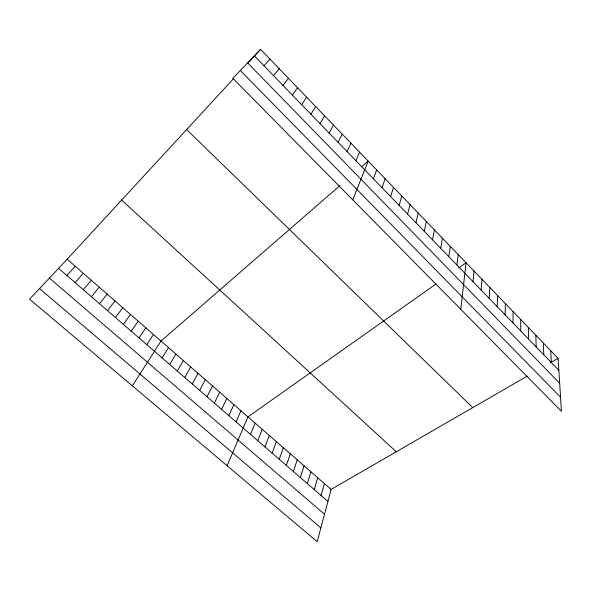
<?xml version="1.0" encoding="UTF-8"?>
<svg xmlns="http://www.w3.org/2000/svg" width="591" height="591" viewBox="0 0 591 591"><rect width="100%" height="100%" fill="white"/><g stroke="black" fill="none" stroke-linecap="round" stroke-linejoin="round"><path stroke-width="0.89" d="M520.737 330.975L520.745 319.546M512.944 322.922L513.114 311.62M505.083 314.804L505.416 303.626M497.171 306.626L497.666 295.574M489.185 298.381L489.858 287.462M481.14 290.078L481.983 279.292M473.036 281.7L474.048 271.047M460.781 309.307L466.055 262.751L458.719 267.937M456.873 265.004L458.239 254.625M448.82 256.686L450.364 246.447M440.701 248.301L442.423 238.203M432.523 239.85L434.429 229.899M424.272 231.34L426.37 221.529M415.968 222.755L418.243 213.092M407.591 214.105L410.058 204.589M527.231 376.127L331.123 489.414L317.182 541.674L29.55 299.164L67.175 259.213L233.608 78.573M321.098 495.502L324.422 483.571M399.147 205.38L401.814 196.027M314.235 489.562L317.685 477.691M307.327 483.586L310.903 471.781M390.636 196.596L393.503 187.391M300.383 477.572L304.077 465.826M293.387 471.515L297.214 459.842M382.059 187.731L385.125 178.689M286.347 465.427L290.307 453.814M279.27 459.296L283.355 447.756M272.141 453.127L276.366 441.654M373.416 178.8L376.681 169.92M264.967 446.922L269.326 435.523M257.75 440.672L262.249 429.347M352.746 199.81L368.171 161.084L361.677 166.721M250.488 434.392L255.12 423.126M227.099 465.723L247.954 416.877L435.818 284.116M355.915 160.722L359.594 152.175M236.038 421.885L240.951 410.767M228.85 415.665L233.91 404.628M347.05 151.577L350.951 143.199M221.625 409.408L226.818 398.445M214.348 403.114L219.689 392.225M338.126 142.35L342.233 134.15M207.027 396.775L212.509 385.967M199.662 390.4L205.291 379.666M329.121 133.049L333.45 125.026M192.245 383.987L198.022 373.327M184.784 377.531L190.708 366.952M320.041 123.674L324.592 115.829M177.278 371.03L183.35 360.532M169.72 364.492L175.948 354.075M162.119 357.91L168.501 347.582M310.888 114.218L315.668 106.557M132.377 385.864L161.003 341.044L339.899 185.64M146.76 344.612L153.453 334.462M301.661 104.688L306.67 97.212M139.003 337.904L145.866 327.835M131.202 331.152L138.22 321.172M292.353 95.077L297.598 87.793M123.342 324.348L130.53 314.464M115.437 317.507L122.788 307.712M282.971 85.385L288.452 78.293M107.481 310.615L115.001 300.915M99.465 303.685L107.156 294.082M91.398 296.704L99.266 287.196M273.507 75.611L279.233 68.719M83.279 289.679L91.324 280.267M75.109 282.609L83.324 273.293M263.97 65.756L269.932 59.063M66.886 275.487L75.279 266.275M247.193 63.828L252.01 58.605M252.608 57.955L260.565 49.326L558.074 358.316L561.45 411.336L232.832 78.285L260.565 49.326M550.494 362.689L558.074 358.316M39.531 288.571L320.854 527.903M49.4 278.088L324.503 514.222M58.598 268.321L327.924 501.404M67.175 259.213L331.123 489.414M121.635 200.105L396.28 451.775M186.63 129.562L472.756 407.598M240.308 70.477L560.549 397.189M247.607 62.853L559.662 383.263M254.344 55.813L558.842 370.328M550.723 350.677L551.337 362.579M543.314 342.979L543.772 354.77M535.845 335.23L536.155 346.895M528.324 327.414L528.48 338.968"/></g></svg>
